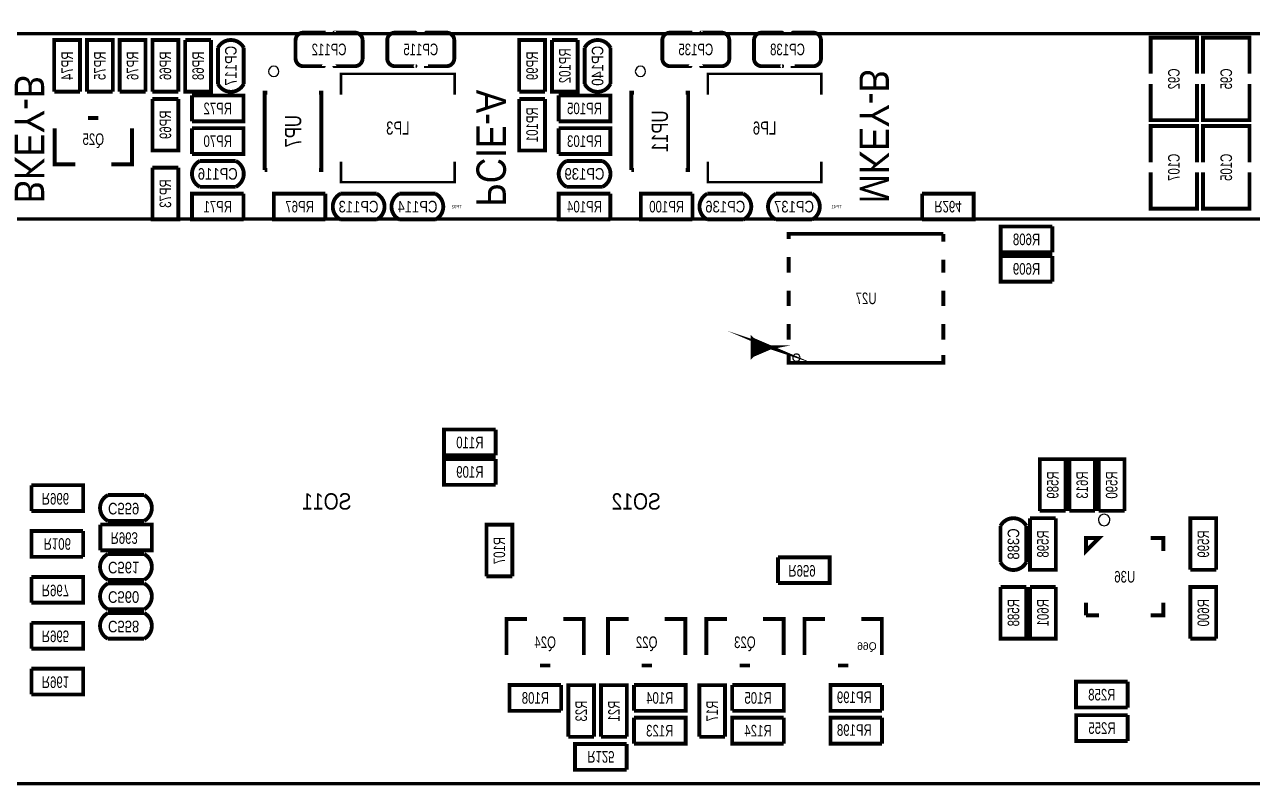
# Model space of a CAD drawing. Extents: x 0 to 194, y 0 to 132.
# Drawn here: x 35.56 to 83.19, y 64.3 to 93.8 of the extents above; entities that cross this region are included whole.
import ezdxf
from ezdxf.enums import TextEntityAlignment as Align

# ---------------------------------------------------------------- set-up
doc = ezdxf.new("R2010")
doc.units = 0
for name, color, linetype in [('BG_SILKSCREEN_BOTTOM', 254, 'CONTINUOUS'), ('PG_SILKSCREEN_BOTTOM', 152, 'CONTINUOUS'), ('PG_SILKSCREEN_BOTTOM_OUTLINE', 152, 'CONTINUOUS'), ('RD_ASSEMBLY_BOTTOM', 142, 'CONTINUOUS')]:
    doc.layers.add(name, color=color, linetype=linetype)

msp = doc.modelspace()

# ---------------------------------------------------------------- linework, layer by layer
at = {"layer": 'PG_SILKSCREEN_BOTTOM'}
for points, const_width in [([(85.158072, 115.34394), (9.15797, 115.34394), (9.15797, 93.44406), (85.158072, 93.44406)], 0.127), ([(52.237894, 91.088972), (52.237894, 91.889072), (47.838106, 91.889072), (47.838106, 91.088972)], 0.100076), ([(66.461894, 91.088972), (66.461894, 91.889072), (62.062106, 91.889072), (62.062106, 91.088972)], 0.100076), ([(44.873926, 88.161876), (44.873926, 91.162124), (44.974002, 91.162124)], 0.1524), ([(46.973998, 91.162124), (47.074074, 91.162124), (47.074074, 88.161876), (46.973998, 88.161876)], 0.1524), ([(59.097926, 88.161876), (59.097926, 91.162124), (59.198002, 91.162124)], 0.1524), ([(61.197998, 91.162124), (61.298074, 91.162124), (61.298074, 88.161876), (61.197998, 88.161876)], 0.1524), ([(38.027102, 90.180922), (38.426898, 90.180922)], 0.150114), ([(36.726876, 89.781126), (36.726876, 88.381078), (37.526976, 88.381078)], 0.150114), ([(38.927024, 88.381078), (39.727124, 88.381078), (39.727124, 89.781126)], 0.150114), ([(44.974002, 88.161876), (44.873926, 88.161876)], 0.1524), ([(47.838106, 88.489028), (47.838106, 87.688928), (52.237894, 87.688928), (52.237894, 88.489028)], 0.100076), ([(59.198002, 88.161876), (59.097926, 88.161876)], 0.1524), ([(62.062106, 88.489028), (62.062106, 87.688928), (66.461894, 87.688928), (66.461894, 88.489028)], 0.100076), ([(85.285072, 86.26094), (9.28497, 86.26094), (9.28497, 64.36106), (85.285072, 64.36106)], 0.127), ([(65.199006, 85.48497), (65.199006, 85.685122), (71.198994, 85.685122)], 0.1524), ([(71.198994, 85.685122), (71.198994, 85.384894)], 0.1524), ([(65.199006, 84.184998), (65.199006, 84.784946)], 0.1524), ([(71.198994, 84.685124), (71.198994, 84.184998)], 0.1524), ([(65.199006, 82.885026), (65.199006, 83.484974)], 0.1524), ([(71.198994, 83.484974), (71.198994, 82.885026)], 0.1524), ([(64.498982, 81.28508), (63.798958, 80.985106), (63.798958, 81.585054), (64.498982, 81.28508), (63.899034, 81.484978), (63.899034, 81.084928), (64.498982, 81.28508), (63.99911, 81.384902), (63.99911, 81.185004), (64.498982, 81.28508), (63.798958, 81.28508), (63.798958, 80.985106), (64.098932, 81.28508), (63.798958, 81.585054), (63.798958, 81.28508)], 0.1524), ([(65.199006, 81.585054), (65.199006, 82.185002)], 0.1524), ([(71.198994, 82.185002), (71.198994, 81.585054)], 0.1524), ([(71.198994, 80.985106), (71.198994, 80.684878), (65.199006, 80.684878), (65.199006, 80.985106)], 0.1524), ([(77.232002, 73.890124), (76.731876, 73.890124), (76.731876, 73.389998), (77.232002, 73.890124)], 0.1524), ([(79.231998, 73.890124), (79.732124, 73.890124), (79.732124, 73.389998)], 0.1524), ([(76.731876, 70.889876), (76.731876, 71.390002)], 0.1524), ([(79.732124, 71.390002), (79.732124, 70.889876), (79.231998, 70.889876)], 0.1524), ([(77.232002, 70.889876), (76.731876, 70.889876)], 0.1524), ([(55.052976, 70.749922), (54.252876, 70.749922), (54.252876, 69.349874)], 0.150114), ([(57.253124, 69.349874), (57.253124, 70.749922), (56.453024, 70.749922)], 0.150114), ([(58.989976, 70.749922), (58.189876, 70.749922), (58.189876, 69.349874)], 0.150114), ([(61.190124, 69.349874), (61.190124, 70.749922), (60.390024, 70.749922)], 0.150114), ([(62.799976, 70.749922), (61.999876, 70.749922), (61.999876, 69.349874)], 0.150114), ([(65.000124, 69.349874), (65.000124, 70.749922), (64.200024, 70.749922)], 0.150114), ([(66.609976, 70.749922), (65.809876, 70.749922), (65.809876, 69.349874)], 0.150114), ([(68.810124, 69.349874), (68.810124, 70.749922), (68.010024, 70.749922)], 0.150114), ([(55.952898, 68.950078), (55.553102, 68.950078)], 0.150114), ([(59.889898, 68.950078), (59.490102, 68.950078)], 0.150114), ([(63.699898, 68.950078), (63.300102, 68.950078)], 0.150114), ([(67.509898, 68.950078), (67.110102, 68.950078)], 0.150114)]:
    msp.add_lwpolyline(points, dxfattribs=dict(at, const_width=const_width))
for points in [[(45.423074, 91.987116, 1), (45.024936, 91.986892, 1)], [(59.647074, 91.987116, 1), (59.248936, 91.986892, 1)], [(65.640458, 80.88503, 1), (65.357542, 80.88497, 1)], [(77.655674, 74.589894, 1), (77.208326, 74.590106, 1)]]:
    msp.add_lwpolyline(points, format="xyb", close=True, dxfattribs=at)
at = {"layer": 'PG_SILKSCREEN_BOTTOM_OUTLINE', "const_width": 0.150114}
for points in [[(47.166276, 93.4847), (47.166276, 93.486986), (46.371002, 93.486986, 0.41419), (46.071028, 93.187012), (46.071028, 92.486988, 0.41419), (46.371002, 92.187014), (47.16399, 92.187014, 0.414214), (47.166276, 92.1893)], [(47.575724, 93.4847, -0.919612), (47.575724, 93.486986), (48.370998, 93.486986, -0.41419), (48.670972, 93.187012), (48.670972, 92.486988, -0.41419), (48.370998, 92.187014), (47.57801, 92.187014, -0.414214), (47.575724, 92.1893)], [(50.722276, 92.1893, -0.919612), (50.722276, 92.187014), (49.927002, 92.187014, -0.41419), (49.627028, 92.486988), (49.627028, 93.187012, -0.41419), (49.927002, 93.486986), (50.71999, 93.486986, -0.414214), (50.722276, 93.4847)], [(51.131724, 92.1893), (51.131724, 92.187014), (51.926998, 92.187014, 0.41419), (52.226972, 92.486988), (52.226972, 93.187012, 0.41419), (51.926998, 93.486986), (51.13401, 93.486986, 0.414214), (51.131724, 93.4847)], [(61.390276, 93.4847), (61.390276, 93.486986), (60.595002, 93.486986, 0.41419), (60.295028, 93.187012), (60.295028, 92.486988, 0.41419), (60.595002, 92.187014), (61.38799, 92.187014, 0.414214), (61.390276, 92.1893)], [(61.799724, 93.4847, -0.919612), (61.799724, 93.486986), (62.594998, 93.486986, -0.41419), (62.894972, 93.187012), (62.894972, 92.486988, -0.41419), (62.594998, 92.187014), (61.80201, 92.187014, -0.414214), (61.799724, 92.1893)], [(64.946276, 92.1893, -0.919612), (64.946276, 92.187014), (64.151002, 92.187014, -0.41419), (63.851028, 92.486988), (63.851028, 93.187012, -0.41419), (64.151002, 93.486986), (64.94399, 93.486986, -0.414214), (64.946276, 93.4847)], [(65.355724, 92.1893), (65.355724, 92.187014), (66.150998, 92.187014, 0.41419), (66.450972, 92.486988), (66.450972, 93.187012, 0.41419), (66.150998, 93.486986), (65.35801, 93.486986, 0.414214), (65.355724, 93.4847)], [(44.061126, 92.902024, 0.600046), (43.060874, 92.902024)], [(58.285126, 92.902024, 0.600046), (57.284874, 92.902024)], [(44.061126, 91.501976, -0.618077), (43.060874, 91.501976)], [(58.285126, 91.501976, -0.618077), (57.284874, 91.501976)], [(42.352976, 88.511126, 0.600046), (42.352976, 87.510874)], [(43.753024, 88.511126, -0.618077), (43.753024, 87.510874)], [(56.576976, 88.511126, 0.600046), (56.576976, 87.510874)], [(57.977024, 88.511126, -0.618077), (57.977024, 87.510874)], [(47.813976, 87.241126, 0.600046), (47.813976, 86.240874)], [(49.214024, 87.241126, -0.618077), (49.214024, 86.240874)], [(50.099976, 86.240874, -0.618077), (50.099976, 87.241126)], [(51.500024, 86.240874, 0.600046), (51.500024, 87.241126)], [(62.037976, 87.241126, 0.600046), (62.037976, 86.240874)], [(63.438024, 87.241126, -0.618077), (63.438024, 86.240874)], [(64.704976, 86.240874, -0.618077), (64.704976, 87.241126)], [(66.105024, 86.240874, 0.600046), (66.105024, 87.241126)], [(38.796976, 74.556874, -0.618077), (38.796976, 75.557126)], [(40.197024, 74.556874, 0.600046), (40.197024, 75.557126)], [(74.414126, 74.360024, 0.600046), (73.413874, 74.360024)], [(38.796976, 72.270874, -0.618077), (38.796976, 73.271126)], [(40.197024, 72.270874, 0.600046), (40.197024, 73.271126)], [(74.414126, 72.959976, -0.618077), (73.413874, 72.959976)], [(38.796976, 71.127874, -0.618077), (38.796976, 72.128126)], [(40.197024, 71.127874, 0.600046), (40.197024, 72.128126)], [(38.796976, 69.984874, -0.618077), (38.796976, 70.985126)], [(40.197024, 69.984874, 0.600046), (40.197024, 70.985126)]]:
    msp.add_lwpolyline(points, format="xyb", dxfattribs=at)
for points in [[(81.036922, 91.893898), (81.036922, 93.293946), (79.237078, 93.293946), (79.237078, 91.893898)], [(83.068922, 91.893898), (83.068922, 93.293946), (81.269078, 93.293946), (81.269078, 91.893898)], [(36.71062, 91.20124), (36.71062, 93.20276), (37.71138, 93.20276), (37.71138, 91.20124)], [(37.98062, 91.20124), (37.98062, 93.20276), (38.98138, 93.20276), (38.98138, 91.20124)], [(39.25062, 91.20124), (39.25062, 93.20276), (40.25138, 93.20276), (40.25138, 91.20124)], [(40.52062, 91.20124), (40.52062, 93.20276), (41.52138, 93.20276), (41.52138, 91.20124)], [(42.79138, 93.20276), (42.79138, 91.20124), (41.79062, 91.20124), (41.79062, 93.20276)], [(41.79062, 93.20276), (42.79138, 93.20276)], [(43.060874, 91.501976), (43.060874, 92.902024)], [(44.061126, 91.501976), (44.061126, 92.902024)], [(54.74462, 91.20124), (54.74462, 93.20276), (55.74538, 93.20276), (55.74538, 91.20124)], [(57.01538, 93.20276), (57.01538, 91.20124), (56.01462, 91.20124), (56.01462, 93.20276)], [(56.01462, 93.20276), (57.01538, 93.20276)], [(57.284874, 91.501976), (57.284874, 92.902024)], [(58.285126, 91.501976), (58.285126, 92.902024)], [(81.036922, 91.494102), (81.036922, 90.094054), (79.237078, 90.094054), (79.237078, 91.494102)], [(83.068922, 91.494102), (83.068922, 90.094054), (81.269078, 90.094054), (81.269078, 91.494102)], [(37.71138, 91.20124), (36.71062, 91.20124)], [(38.98138, 91.20124), (37.98062, 91.20124)], [(40.25138, 91.20124), (39.25062, 91.20124)], [(41.52138, 91.20124), (40.52062, 91.20124)], [(41.52138, 90.91676), (41.52138, 88.91524), (40.52062, 88.91524), (40.52062, 90.91676)], [(40.52062, 90.91676), (41.52138, 90.91676)], [(42.05224, 91.05138), (44.05376, 91.05138), (44.05376, 90.05062), (42.05224, 90.05062)], [(42.05224, 90.05062), (42.05224, 91.05138)], [(55.74538, 91.20124), (54.74462, 91.20124)], [(55.74538, 90.91676), (55.74538, 88.91524), (54.74462, 88.91524), (54.74462, 90.91676)], [(54.74462, 90.91676), (55.74538, 90.91676)], [(56.27624, 91.05138), (58.27776, 91.05138), (58.27776, 90.05062), (56.27624, 90.05062)], [(56.27624, 90.05062), (56.27624, 91.05138)], [(42.05224, 89.78138), (44.05376, 89.78138), (44.05376, 88.78062), (42.05224, 88.78062)], [(42.05224, 88.78062), (42.05224, 89.78138)], [(56.27624, 89.78138), (58.27776, 89.78138), (58.27776, 88.78062), (56.27624, 88.78062)], [(56.27624, 88.78062), (56.27624, 89.78138)], [(79.237078, 88.464898), (79.237078, 89.864946), (81.036922, 89.864946), (81.036922, 88.464898)], [(81.269078, 88.464898), (81.269078, 89.864946), (83.068922, 89.864946), (83.068922, 88.464898)], [(43.753024, 88.511126), (42.352976, 88.511126)], [(57.977024, 88.511126), (56.576976, 88.511126)], [(41.52138, 88.24976), (41.52138, 86.24824), (40.52062, 86.24824), (40.52062, 88.24976)], [(40.52062, 88.24976), (41.52138, 88.24976)], [(79.237078, 88.065102), (79.237078, 86.665054), (81.036922, 86.665054), (81.036922, 88.065102)], [(81.269078, 88.065102), (81.269078, 86.665054), (83.068922, 86.665054), (83.068922, 88.065102)], [(44.05376, 86.24062), (42.05224, 86.24062), (42.05224, 87.24138), (44.05376, 87.24138)], [(43.753024, 87.510874), (42.352976, 87.510874)], [(44.05376, 87.24138), (44.05376, 86.24062)], [(47.22876, 86.24062), (45.22724, 86.24062), (45.22724, 87.24138), (47.22876, 87.24138)], [(47.22876, 87.24138), (47.22876, 86.24062)], [(49.214024, 87.241126), (47.813976, 87.241126)], [(50.099976, 87.241126), (51.500024, 87.241126)], [(58.27776, 86.24062), (56.27624, 86.24062), (56.27624, 87.24138), (58.27776, 87.24138)], [(57.977024, 87.510874), (56.576976, 87.510874)], [(58.27776, 87.24138), (58.27776, 86.24062)], [(61.46546, 86.24062), (59.46394, 86.24062), (59.46394, 87.24138), (61.46546, 87.24138)], [(61.46546, 87.24138), (61.46546, 86.24062)], [(63.438024, 87.241126), (62.037976, 87.241126)], [(64.704976, 87.241126), (66.105024, 87.241126)], [(70.37324, 87.24138), (72.37476, 87.24138), (72.37476, 86.24062), (70.37324, 86.24062)], [(70.37324, 86.24062), (70.37324, 87.24138)], [(49.214024, 86.240874), (47.813976, 86.240874)], [(50.099976, 86.240874), (51.500024, 86.240874)], [(63.438024, 86.240874), (62.037976, 86.240874)], [(64.704976, 86.240874), (66.105024, 86.240874)], [(75.42276, 84.97062), (73.42124, 84.97062), (73.42124, 85.97138), (75.42276, 85.97138)], [(75.42276, 85.97138), (75.42276, 84.97062)], [(75.42276, 83.82762), (73.42124, 83.82762), (73.42124, 84.82838), (75.42276, 84.82838)], [(75.42276, 84.82838), (75.42276, 83.82762)], [(53.83276, 77.09662), (51.83124, 77.09662), (51.83124, 78.09738), (53.83276, 78.09738)], [(53.83276, 78.09738), (53.83276, 77.09662)], [(53.83276, 75.95362), (51.83124, 75.95362), (51.83124, 76.95438), (53.83276, 76.95438)], [(53.83276, 76.95438), (53.83276, 75.95362)], [(74.93762, 74.94524), (74.93762, 76.94676), (75.93838, 76.94676), (75.93838, 74.94524)], [(76.08062, 74.94524), (76.08062, 76.94676), (77.08138, 76.94676), (77.08138, 74.94524)], [(77.22362, 74.94524), (77.22362, 76.94676), (78.22438, 76.94676), (78.22438, 74.94524)], [(35.82924, 75.93838), (37.83076, 75.93838), (37.83076, 74.93762), (35.82924, 74.93762)], [(35.82924, 74.93762), (35.82924, 75.93838)], [(38.796976, 75.557126), (40.197024, 75.557126)], [(75.93838, 74.94524), (74.93762, 74.94524)], [(77.08138, 74.94524), (76.08062, 74.94524)], [(78.22438, 74.94524), (77.22362, 74.94524)], [(38.49624, 74.41438), (40.49776, 74.41438), (40.49776, 73.41362), (38.49624, 73.41362)], [(38.49624, 73.41362), (38.49624, 74.41438)], [(38.796976, 74.556874), (40.197024, 74.556874)], [(53.47462, 72.40524), (53.47462, 74.40676), (54.47538, 74.40676), (54.47538, 72.40524)], [(73.413874, 72.959976), (73.413874, 74.360024)], [(74.414126, 72.959976), (74.414126, 74.360024)], [(75.55738, 74.66076), (75.55738, 72.65924), (74.55662, 72.65924), (74.55662, 74.66076)], [(74.55662, 74.66076), (75.55738, 74.66076)], [(80.77962, 72.65924), (80.77962, 74.66076), (81.78038, 74.66076), (81.78038, 72.65924)], [(37.83076, 73.15962), (35.82924, 73.15962), (35.82924, 74.16038), (37.83076, 74.16038)], [(37.83076, 74.16038), (37.83076, 73.15962)], [(38.796976, 73.271126), (40.197024, 73.271126)], [(64.78524, 73.14438), (66.78676, 73.14438), (66.78676, 72.14362), (64.78524, 72.14362)], [(64.78524, 72.14362), (64.78524, 73.14438)], [(35.82924, 72.38238), (37.83076, 72.38238), (37.83076, 71.38162), (35.82924, 71.38162)], [(35.82924, 71.38162), (35.82924, 72.38238)], [(54.47538, 72.40524), (53.47462, 72.40524)], [(81.78038, 72.65924), (80.77962, 72.65924)], [(38.796976, 72.270874), (40.197024, 72.270874)], [(38.796976, 72.128126), (40.197024, 72.128126)], [(74.41438, 71.99376), (74.41438, 69.99224), (73.41362, 69.99224), (73.41362, 71.99376)], [(73.41362, 71.99376), (74.41438, 71.99376)], [(75.55738, 71.99376), (75.55738, 69.99224), (74.55662, 69.99224), (74.55662, 71.99376)], [(74.55662, 71.99376), (75.55738, 71.99376)], [(80.77962, 69.99224), (80.77962, 71.99376), (81.78038, 71.99376), (81.78038, 69.99224)], [(38.796976, 71.127874), (40.197024, 71.127874)], [(38.796976, 70.985126), (40.197024, 70.985126)], [(35.82924, 70.60438), (37.83076, 70.60438), (37.83076, 69.60362), (35.82924, 69.60362)], [(35.82924, 69.60362), (35.82924, 70.60438)], [(38.796976, 69.984874), (40.197024, 69.984874)], [(81.78038, 69.99224), (80.77962, 69.99224)], [(35.82924, 68.82638), (37.83076, 68.82638), (37.83076, 67.82562), (35.82924, 67.82562)], [(35.82924, 67.82562), (35.82924, 68.82638)], [(56.37276, 67.19062), (54.37124, 67.19062), (54.37124, 68.19138), (56.37276, 68.19138)], [(56.37276, 68.19138), (56.37276, 67.19062)], [(56.64962, 66.18224), (56.64962, 68.18376), (57.65038, 68.18376), (57.65038, 66.18224)], [(57.91962, 66.18224), (57.91962, 68.18376), (58.92038, 68.18376), (58.92038, 66.18224)], [(59.19724, 68.19138), (61.19876, 68.19138), (61.19876, 67.19062), (59.19724, 67.19062)], [(59.19724, 67.19062), (59.19724, 68.19138)], [(61.72962, 66.18224), (61.72962, 68.18376), (62.73038, 68.18376), (62.73038, 66.18224)], [(63.00724, 68.19138), (65.00876, 68.19138), (65.00876, 67.19062), (63.00724, 67.19062)], [(63.00724, 67.19062), (63.00724, 68.19138)], [(68.81876, 67.19062), (66.81724, 67.19062), (66.81724, 68.19138), (68.81876, 68.19138)], [(68.81876, 68.19138), (68.81876, 67.19062)], [(78.34376, 67.31762), (76.34224, 67.31762), (76.34224, 68.31838), (78.34376, 68.31838)], [(78.34376, 68.31838), (78.34376, 67.31762)], [(59.19724, 66.92138), (61.19876, 66.92138), (61.19876, 65.92062), (59.19724, 65.92062)], [(59.19724, 65.92062), (59.19724, 66.92138)], [(65.00876, 65.92062), (63.00724, 65.92062), (63.00724, 66.92138), (65.00876, 66.92138)], [(65.00876, 66.92138), (65.00876, 65.92062)], [(68.81876, 65.92062), (66.81724, 65.92062), (66.81724, 66.92138), (68.81876, 66.92138)], [(68.81876, 66.92138), (68.81876, 65.92062)], [(78.34884, 66.02222), (76.34732, 66.02222), (76.34732, 67.02298), (78.34884, 67.02298)], [(78.34884, 67.02298), (78.34884, 66.02222)], [(57.65038, 66.18224), (56.64962, 66.18224)], [(58.92038, 66.18224), (57.91962, 66.18224)], [(62.73038, 66.18224), (61.72962, 66.18224)], [(58.91276, 64.90462), (56.91124, 64.90462), (56.91124, 65.90538), (58.91276, 65.90538)], [(58.91276, 65.90538), (58.91276, 64.90462)]]:
    msp.add_lwpolyline(points, dxfattribs=at)

# ---------------------------------------------------------------- texts
at = {"layer": 'BG_SILKSCREEN_BOTTOM', "text_generation_flag": 2, "width": 0.888889}
for s, p in [('MKEY-B', (67.945, 86.868)), ('BKEY-B', (35.179, 86.868)), ('PCIE-A', (53.086, 86.741))]:
    msp.add_text(s, height=1.143, rotation=270, dxfattribs=at).set_placement(p)
at = {"layer": 'RD_ASSEMBLY_BOTTOM', "text_generation_flag": 2}
for s, height, rotation, width, p in [('CP117', 0.44958, 90, 0.841808, (43.78579, 92.202)), ('CP140', 0.44958, 90, 0.841808, (58.00979, 92.202)), ('RP74', 0.44958, 90, 0.734463, (37.43579, 92.202)), ('RP75', 0.44958, 90, 0.734463, (38.70579, 92.202)), ('RP76', 0.44958, 90, 0.734463, (39.97579, 92.202)), ('RP66', 0.44958, 90, 0.734463, (41.24579, 92.202)), ('RP68', 0.44958, 90, 0.734463, (42.51579, 92.202)), ('RP99', 0.44958, 90, 0.734463, (55.46979, 92.202)), ('RP102', 0.44958, 90, 0.734463, (56.73979, 92.202)), ('C92', 0.44958, 90, 0.734463, (80.36179, 91.694)), ('C95', 0.44958, 90, 0.734463, (82.39379, 91.694)), ('RP101', 0.44958, 90, 0.734463, (55.46979, 89.916)), ('RP69', 0.44958, 90, 0.734463, (41.24579, 89.916)), ('UP7', 0.635, 90, 0.76, (46.2915, 89.662)), ('UP11', 0.635, 90, 0.76, (60.5155, 89.662)), ('C107', 0.44958, 90, 0.734463, (80.36179, 88.265)), ('C105', 0.44958, 90, 0.734463, (82.39379, 88.265)), ('RP73', 0.44958, 90, 0.734463, (41.24579, 87.249)), ('R264', 0.44958, 180, 0.734463, (71.374, 86.96579)), ('R589', 0.44958, 90, 0.734463, (75.66279, 75.946)), ('R613', 0.44958, 90, 0.734463, (76.80579, 75.946)), ('R590', 0.44958, 90, 0.734463, (77.94879, 75.946)), ('R106', 0.44958, 180, 0.734463, (36.83, 73.88479)), ('R107', 0.44958, 90, 0.734463, (54.19979, 73.406)), ('C388', 0.44958, 90, 0.841808, (74.13879, 73.66)), ('R598', 0.44958, 90, 0.734463, (75.28179, 73.66)), ('R599', 0.44958, 90, 0.734463, (81.50479, 73.66)), ('R588', 0.44958, 90, 0.734463, (74.13879, 70.993)), ('R601', 0.44958, 90, 0.734463, (75.28179, 70.993)), ('R600', 0.44958, 90, 0.734463, (81.50479, 70.993)), ('R23', 0.44958, 90, 0.734463, (57.37479, 67.183)), ('R21', 0.44958, 90, 0.734463, (58.64479, 67.183)), ('R17', 0.44958, 90, 0.734463, (62.45479, 67.183)), ('R125', 0.44958, 180, 0.734463, (57.912, 65.62979))]:
    msp.add_text(s, height=height, rotation=rotation, dxfattribs=dict(at, width=width)).set_placement(p, align=Align.CENTER)
for s, height, width, p in [('CP112', 0.44958, 0.734463, (47.371, 92.61221)), ('CP115', 0.44958, 0.734463, (50.927, 92.61221)), ('CP135', 0.44958, 0.734463, (61.595, 92.61221)), ('CP138', 0.44958, 0.734463, (65.151, 92.61221)), ('RP72', 0.44958, 0.734463, (43.053, 90.32621)), ('RP105', 0.44958, 0.734463, (57.277, 90.32621)), ('LP3', 0.508, 0.75, (50.038, 89.535)), ('LP6', 0.508, 0.75, (64.262, 89.535)), ('Q25', 0.44958, 0.734463, (38.227, 89.13114)), ('RP70', 0.44958, 0.734463, (43.053, 89.05621)), ('RP103', 0.44958, 0.734463, (57.277, 89.05621)), ('CP116', 0.44958, 0.841808, (43.053, 87.78621)), ('CP139', 0.44958, 0.841808, (57.277, 87.78621)), ('RP71', 0.44958, 0.734463, (43.053, 86.51621)), ('RP67', 0.44958, 0.734463, (46.228, 86.51621)), ('CP113', 0.44958, 0.841808, (48.514, 86.51621)), ('CP114', 0.44958, 0.841808, (50.8, 86.51621)), ('TP32', 0.11938, 0.914894, (52.324, 86.68131)), ('RP104', 0.44958, 0.734463, (57.277, 86.51621)), ('RP100', 0.44958, 0.734463, (60.4647, 86.51621)), ('CP136', 0.44958, 0.841808, (62.738, 86.51621)), ('CP137', 0.44958, 0.841808, (65.405, 86.51621)), ('TP41', 0.11938, 0.914894, (67.056, 86.68131)), ('R608', 0.44958, 0.734463, (74.422, 85.24621)), ('R609', 0.44958, 0.734463, (74.422, 84.10321)), ('U27', 0.44958, 0.734463, (68.199, 82.96021)), ('R110', 0.44958, 0.734463, (52.832, 77.37221)), ('R109', 0.44958, 0.734463, (52.832, 76.22921)), ('SO11', 0.635, 0.88, (47.284894, 74.9935)), ('SO12', 0.635, 0.88, (59.285124, 74.9935)), ('U36', 0.44958, 0.734463, (78.232, 72.16521)), ('Q24', 0.44958, 0.734463, (55.753, 69.62521)), ('Q22', 0.44958, 0.734463, (59.69, 69.62521)), ('Q23', 0.44958, 0.734463, (63.5, 69.62521)), ('R108', 0.44958, 0.734463, (55.372, 67.46621)), ('R104', 0.44958, 0.734463, (60.198, 67.46621)), ('R105', 0.44958, 0.734463, (64.008, 67.46621)), ('R258', 0.44958, 0.734463, (77.343, 67.59321)), ('R255', 0.44958, 0.734463, (77.34808, 66.29781)), ('R123', 0.44958, 0.734463, (60.198, 66.19621)), ('R124', 0.44958, 0.734463, (64.008, 66.19621))]:
    msp.add_text(s, height=height, dxfattribs=dict(at, width=width)).set_placement(p, align=Align.CENTER)
for s, width, p in [('R966', 0.734463, (36.230052, 75.637898)), ('C559', 0.841808, (38.796976, 75.256898)), ('R963', 0.734463, (38.897052, 74.113898)), ('C561', 0.841808, (38.796976, 72.970898)), ('R959', 0.734463, (65.186052, 72.843898)), ('R967', 0.734463, (36.230052, 72.081898)), ('C560', 0.841808, (38.796976, 71.827898)), ('C558', 0.841808, (38.796976, 70.684898)), ('R965', 0.734463, (36.230052, 70.303898)), ('R961', 0.734463, (36.230052, 68.525898))]:
    msp.add_text(s, height=0.44958, rotation=180, dxfattribs=dict(at, width=width)).set_placement(p)
msp.add_text('Q66', height=0.29972, dxfattribs=at).set_placement((68.609972, 69.550026))
at = {"layer": 'RD_ASSEMBLY_BOTTOM', "text_generation_flag": 2, "width": 0.734463}
for s, p in [('RP199', (68.417948, 67.491102)), ('RP198', (68.417948, 66.221102))]:
    msp.add_text(s, height=0.44958, dxfattribs=at).set_placement(p)

doc.saveas('drawing.dxf')
